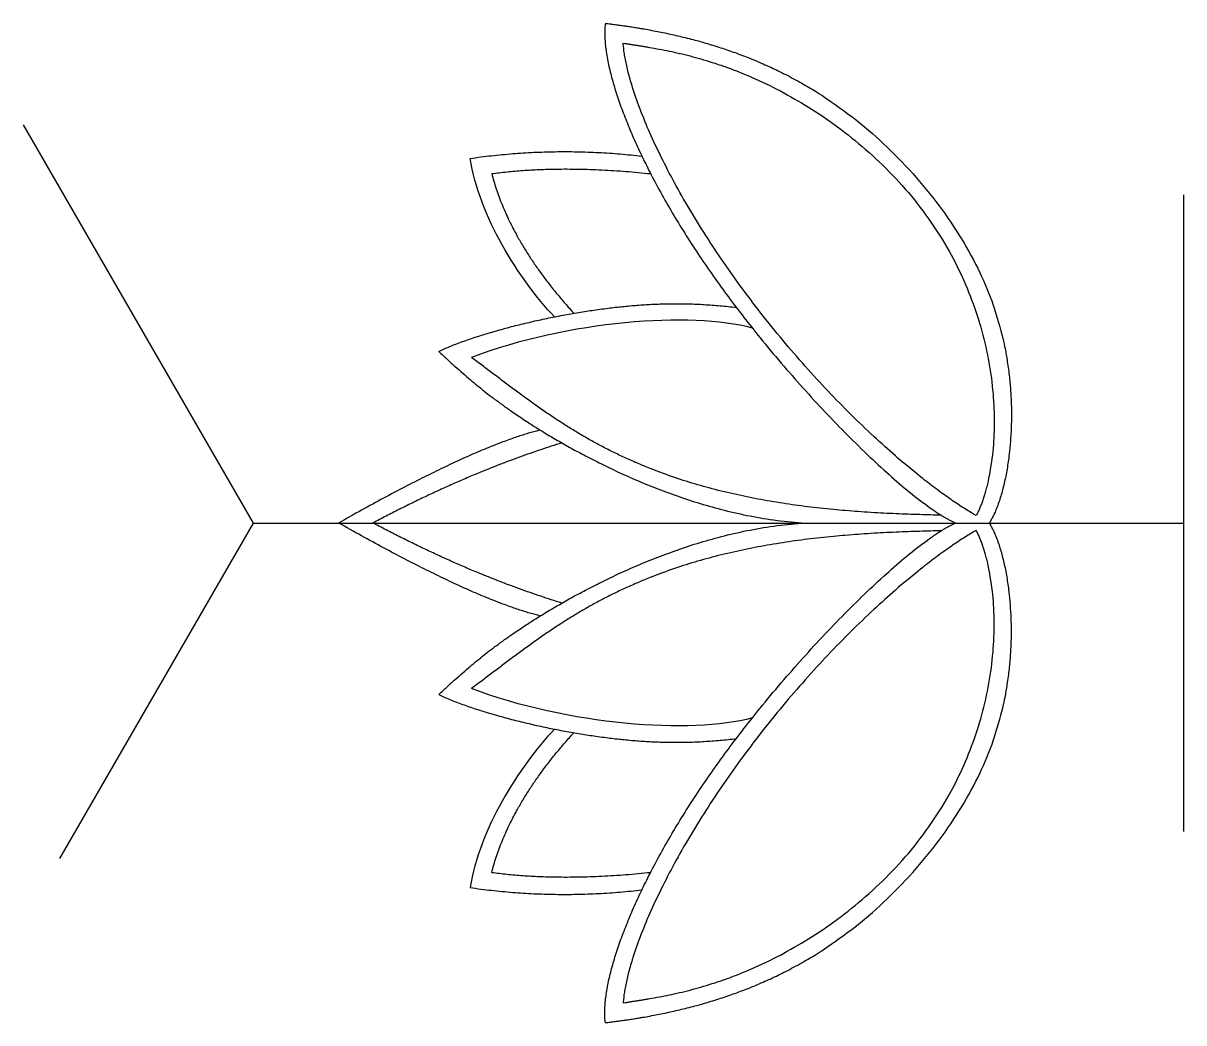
# Model space of a CAD drawing. Header units: millimetres. Extents: x -34.6 to 33.2, y -29.2 to 29.2.
import ezdxf

# ---------------------------------------------------------------- set-up
doc = ezdxf.new("R2010")
doc.units = ezdxf.units.MM

msp = doc.modelspace()

# ---------------------------------------------------------------- linework, layer by layer
for p, q in [((-34.636, 23.298), (-21.185, 0)), ((33.25, -18.042), (33.25, 19.197)), ((-21.185, 0), (-32.514, -19.622)), ((-21.185, 0), (33.25, 0))]:
    msp.add_line(p, q)
for points, knots in [([(-0.583, 29.234), (-0.885, 26.898), (2.183, 18.29), (8.287, 9.875), (17.553, 0.963), (19.925, 0)], [0, 0, 0, 0, 0, 0.472411, 1, 1, 1, 1, 1]), ([(-0.583, 29.234), (2.043, 28.903), (6.049, 28.14), (13.194, 25.734), (23.466, 13.967), (23.643, 6.36), (22.88, 1.596), (21.876, 0)], [0, 0, 0, 0, 0, 0.269818, 0.456982, 0.640389, 1, 1, 1, 1, 1]), ([(0.46, 28.067), (3.199, 27.634), (10.51, 26.72), (24.02, 17.416), (22.568, 3.179), (21.11, 0.433)], [0, 0, 0, 0, 0, 0.466241, 1, 1, 1, 1, 1]), ([(-0.583, -29.234), (-0.885, -26.898), (2.183, -18.29), (8.287, -9.875), (17.553, -0.963), (19.925, 0)], [0, 0, 0, 0, 0, 0.472411, 1, 1, 1, 1, 1]), ([(-0.583, -29.234), (2.043, -28.903), (6.049, -28.14), (13.194, -25.734), (23.466, -13.967), (23.643, -6.36), (22.88, -1.596), (21.876, 0)], [0, 0, 0, 0, 0, 0.269818, 0.456982, 0.640389, 1, 1, 1, 1, 1]), ([(0.46, -28.067), (3.199, -27.634), (10.51, -26.72), (24.02, -17.416), (22.568, -3.179), (21.11, -0.433)], [0, 0, 0, 0, 0, 0.466241, 1, 1, 1, 1, 1])]:
    msp.add_open_spline(points, degree=4, knots=knots)
for points, degree in [([(21.11, 0.433), (16.721, 2.913), (6.406, 11.767), (0.754, 23.479), (0.46, 28.067)], 4), ([(-8.486, 21.326), (-3.505, 22.046), (1.554, 21.46)], 2), ([(-3.566, 12.056), (-5.656, 14.275), (-7.976, 17.961), (-8.486, 21.326)], 3), ([(-7.233, 20.435), (-3.18, 20.979), (2.064, 20.434)], 2), ([(-7.233, 20.435), (-6.164, 16.357), (-2.428, 12.268)], 2), ([(-10.325, 10.038), (-7.217, 11.545), (-0.478, 12.94), (2.963, 13.088), (7.069, 12.611)], 4), ([(8.014, 11.396), (4.415, 12.385), (-2.777, 11.814), (-8.423, 9.686)], 3), ([(-10.325, 10.038), (-6.032, 5.969), (-4.79, 5.93), (1.977, 0.533), (11.104, 0)], 4), ([(19.057, 0.456), (13.005, 0.598), (1.821, 0.948), (-2.753, 5.506), (-8.423, 9.686)], 4), ([(-4.394, 5.436), (-8.277, 4.481), (-16.185, 0)], 2), ([(-3.129, 4.684), (-8.455, 3.041), (-14.173, 0)], 2), ([(-3.129, -4.684), (-8.455, -3.041), (-14.173, 0)], 2), ([(-10.325, -10.038), (-6.032, -5.969), (-4.79, -5.93), (1.977, -0.533), (11.104, 0)], 4), ([(-4.394, -5.436), (-8.277, -4.481), (-16.185, 0)], 2), ([(19.057, -0.456), (13.005, -0.598), (1.821, -0.948), (-2.753, -5.506), (-8.423, -9.686)], 4), ([(21.11, -0.433), (16.721, -2.913), (6.406, -11.767), (0.754, -23.479), (0.46, -28.067)], 4), ([(-10.325, -10.038), (-7.217, -11.545), (-0.478, -12.94), (2.963, -13.088), (7.069, -12.611)], 4), ([(8.014, -11.396), (4.415, -12.385), (-2.777, -11.814), (-8.423, -9.686)], 3), ([(-3.566, -12.056), (-5.656, -14.275), (-7.976, -17.961), (-8.486, -21.326)], 3), ([(-7.233, -20.435), (-6.164, -16.357), (-2.428, -12.268)], 2), ([(-7.233, -20.435), (-3.18, -20.979), (2.064, -20.434)], 2), ([(-8.486, -21.326), (-3.505, -22.046), (1.554, -21.46)], 2)]:
    msp.add_open_spline(points, degree=degree)

doc.saveas('drawing.dxf')
